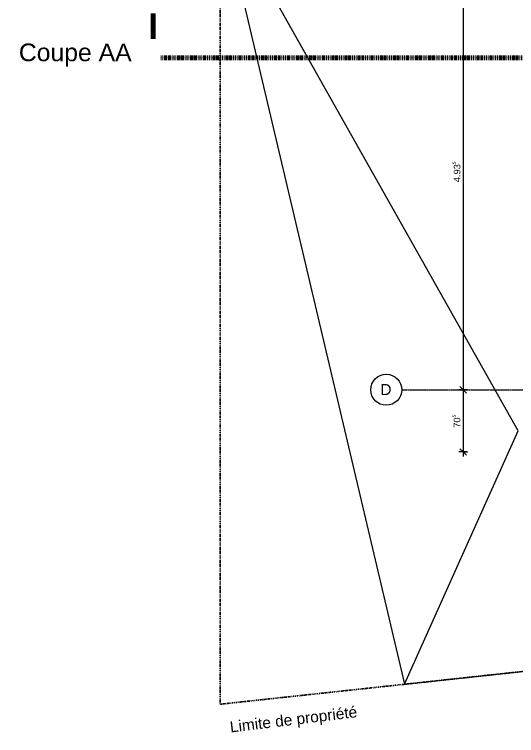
# Model space of a CAD drawing. Header units: millimetres. Extents: x -83 to 30397, y 298 to 25043.
# Drawn here: x -83 to 5588, y 2789 to 10940 of the extents above; entities that cross this region are included whole.
import ezdxf

# ---------------------------------------------------------------- set-up
doc = ezdxf.new("R2010")
doc.units = ezdxf.units.MM
for name, pattern in [('Dash dot', [21, 10, -5, 1, -5]), ('Double dash', [55, 20, -5, 10, -5, 10, -5]), ('Grid Line', [22.225, 12.7, -3.175, 3.175, -3.175])]:
    doc.linetypes.add(name, pattern=pattern)
for name, color, linetype, lineweight in [('A-ANNO-DIMS', 211, 'Continuous', 9), ('A-ANNO-DIMS-50', 211, 'Continuous', 9), ('A-ROOF', 132, 'Continuous', 9), ('C-PROP-LINE', 91, 'Double dash', 25), ('G-ANNO-SYMB', 111, 'Continuous', 9), ('G-ANNO-TEXT', 231, 'Continuous', 9), ('S-GRID', 1, 'Continuous', 9), ('S-GRID-IDEN', 1, 'Continuous', 9)]:
    doc.layers.add(name, color=color, linetype=linetype, lineweight=lineweight)
doc.styles.add('Arial_1', font='arial.ttf', dxfattribs={"height": 200})
doc.styles.add('Arial_7', font='arial.ttf', dxfattribs={"height": 75})
doc.styles.add('Arial_8', font='arial.ttf', dxfattribs={"height": 125})
doc.dimstyles.new('ANNOTATION_1_5MM_BLACK', dxfattribs={"dimscale": 304.8, "dimtxt": 76.519455, "dimasz": 0.246063, "dimexe": 0.164042, "dimexo": 0.0625, "dimgap": 0.065617, "dimtad": 1, "dimdec": 1, "dimlfac": 0.1, "dimrnd": 0.5, "dimdsep": 46, "dimtxsty": 'Arial_7', "dimblk1": 'OBLIQUE', "dimblk2": 'OBLIQUE', "dimsah": 1, "dimcen": 0.09, "dimdle": 0.164042, "dimazin": 0, "dimtfac": 1, "dimtdec": 4, "dimtix": 1, "dimtmove": 0, "dimatfit": 3, "dimfxl": 0.164042, "dimfxlon": 1, "dimtvp": 1, "dimtolj": 1, "dimtzin": 0, "dimarcsym": 2})
doc.dimstyles.new('ANNOTATION_1_5MM_BLACK_1', dxfattribs={"dimscale": 304.8, "dimtxt": 76.519455, "dimasz": 0.246063, "dimexe": 0.164042, "dimexo": 0.0625, "dimgap": 0.065617, "dimtad": 1, "dimlfac": 0.001, "dimrnd": 0.005, "dimzin": 0, "dimdsep": 46, "dimtxsty": 'Arial_7', "dimblk1": 'OBLIQUE', "dimblk2": 'OBLIQUE', "dimsah": 1, "dimcen": 0.09, "dimdle": 0.164042, "dimazin": 0, "dimtfac": 1, "dimtdec": 4, "dimtix": 1, "dimtmove": 0, "dimatfit": 3, "dimfxl": 0.164042, "dimfxlon": 1, "dimtvp": 1, "dimtolj": 1, "dimtzin": 0, "dimarcsym": 2})

# ---------------------------------------------------------------- blocks, each defined once
blk = doc.blocks.new('Family - ___-602283-N_F_ E_1')
at = {"layer": 'C-PROP-LINE', "color": 1, "linetype": 'Dash dot'}
for p, q in [((2239.4, 3143.8), (2239.4, 20601.9)), ((29883.4, 6134.5), (2239.4, 3143.8))]:
    blk.add_line(p, q, dxfattribs=at)
blk = doc.blocks.new('Coupe - SEC_HOR__HEAD-247405-N_F_ E_1')
at = {"layer": 'G-ANNO-SYMB', "lineweight": 70}
blk.add_line((0, 0), (0, 10), dxfattribs=at)
blk = doc.blocks.new('DIMBLOCK4-N_F_ E_1')
at = {"layer": 'A-ANNO-DIMS-50'}
for p, q in [((4985.1, 11632.5), (4947.6, 11670)), ((5035.1, 11632.5), (4935.1, 11632.5)), ((4985.1, 11632.5), (4985.1, 6697.5)), ((4985.1, 11632.5), (5022.6, 11595)), ((4985.1, 11632.5), (5035.1, 11632.5)), ((5035.1, 6697.5), (4935.1, 6697.5)), ((4985.1, 6697.5), (4947.6, 6735)), ((4985.1, 6697.5), (5022.6, 6660)), ((4985.1, 6697.5), (5035.1, 6697.5))]:
    blk.add_line(p, q, dxfattribs=at)
at = {"layer": 'A-ANNO-DIMS-50', "color": 0, "insert": (4864.2, 9043.7), "char_height": 75, "width": 291.073, "attachment_point": 1, "rotation": 90, "line_spacing_factor": 0.941778, "style": 'Arial_7'}
blk.add_mtext('4.93\\A2\\H0.5x;\\S5^  ;\\H2x;', dxfattribs=at)
blk = doc.blocks.new('_Oblique')
at = {"color": 0, "linetype": 'ByBlock', "lineweight": -2}
blk.add_line((-0.5, -0.5), (0.5, 0.5), dxfattribs=at)
blk = doc.blocks.new('DIMBLOCK5-N_F_ E_1')
at = {"layer": 'A-ANNO-DIMS-50'}
for p, q in [((5035.1, 6697.5), (4935.1, 6697.5)), ((4985.1, 6697.5), (4947.6, 6735)), ((4985.1, 6697.5), (4985.1, 5944.5)), ((4985.1, 6697.5), (5022.6, 6660)), ((4985.1, 6697.5), (5035.1, 6697.5)), ((4985.1, 5994.5), (4947.6, 6032)), ((5035.1, 5994.5), (4935.1, 5994.5)), ((4985.1, 5994.5), (5022.6, 5957)), ((4985.1, 5994.5), (5035.1, 5994.5))]:
    blk.add_line(p, q, dxfattribs=at)
at = {"layer": 'A-ANNO-DIMS-50', "color": 0, "insert": (4864.2, 6268.3), "char_height": 75, "width": 186.397, "attachment_point": 1, "rotation": 90, "line_spacing_factor": 0.941778, "style": 'Arial_7'}
blk.add_mtext('70\\A2\\H0.5x;\\S5^  ;\\H2x;', dxfattribs=at)
blk = doc.blocks.new('Quadrillage - M_Grid Head - Circle_3_5-489728-N_F_ E_1')
at = {"layer": 'S-GRID-IDEN'}
blk.add_circle((0, 0), 3.5, dxfattribs=at)

msp = doc.modelspace()

# ---------------------------------------------------------------- linework, layer by layer
at = {"layer": 'A-ROOF'}
for p, q in [((2239.354, 12213.43), (4322.99, 3369.218)), ((5606.057, 6234.093), (2239.354, 12213.43)), ((4322.99, 3369.218), (5606.057, 6234.093)), ((4322.99, 3369.218), (5802.413, 3529.272))]:
    msp.add_line(p, q, dxfattribs=at)
at = {"layer": 'G-ANNO-SYMB', "linetype": 'Dash dot', "lineweight": 70}
msp.add_line((1483.247, 10449.991), (28515.828, 10449.991), dxfattribs=at)
at = {"layer": 'S-GRID', "linetype": 'Grid Line'}
msp.add_line((4291.211, 6697.509), (23183.885, 6697.509), dxfattribs=at)

# ---------------------------------------------------------------- block references
at = {"layer": 'C-PROP-LINE', "color": 1, "linetype": 'Dash dot'}
msp.add_blockref('Family - ___-602283-N_F_ E_1', (0, 0), dxfattribs=at)
at = {"layer": 'G-ANNO-SYMB', "lineweight": 70, "xscale": 49.99999999999998, "yscale": 49.99999999999998, "zscale": 49.99999999999998}
msp.add_blockref('Coupe - SEC_HOR__HEAD-247405-N_F_ E_1', (1483.247, 10449.991), dxfattribs=at)
at = {"layer": 'S-GRID-IDEN', "xscale": 49.99999999999998, "yscale": 49.99999999999998, "zscale": 49.99999999999998, "rotation": 269.9999999999994}
msp.add_blockref('Quadrillage - M_Grid Head - Circle_3_5-489728-N_F_ E_1', (4116.211, 6697.509), dxfattribs=at)

# ---------------------------------------------------------------- dimensions: what is measured, and where the dimension line sits
at = {"layer": 'A-ANNO-DIMS'}
for base, p1, p2, text, dimstyle, override, picture, middle in [((4985.115, 6697.509), (5035.115, 11632.509), (5035.115, 6697.509), '\\A1;4.93\\Q;{\\A1;{\\H0.5x;\\S5^ ;}}', 'ANNOTATION_1_5MM_BLACK_1', {"dimpost": '<>', "dimfxl": 4935}, 'DIMBLOCK4-N_F_ E_1', (4926.796, 9165.009)), ((4985.115, 5994.509), (5035.115, 6697.509), (5035.115, 5994.509), '\\A1;70\\Q;{\\A1;{\\H0.5x;\\S5^ ;}}', 'ANNOTATION_1_5MM_BLACK', {"dimpost": '<>', "dimfxl": 703}, 'DIMBLOCK5-N_F_ E_1', (4926.822, 6346.009))]:
    dim = msp.add_linear_dim(base=base, p1=p1, p2=p2, angle=90, text=text, dimstyle=dimstyle, override=override, dxfattribs=at)
    dim.commit()
    dim.dimension.update_dxf_attribs({"geometry": picture, "text_midpoint": middle})

# ---------------------------------------------------------------- next in the draw order: texts
at = {"layer": 'G-ANNO-SYMB', "insert": (-32.872, 10611.113), "char_height": 200, "width": 1551.26531, "attachment_point": 1, "style": 'Arial_1', "bg_fill": 3, "box_fill_scale": 1.25, "bg_fill_color": 256, "bg_fill_true_color": 13158600, "bg_fill_transparency": 0}
msp.add_mtext('Coupe AA', dxfattribs=at)
at = {"layer": 'G-ANNO-TEXT', "color": 7, "insert": (2343.325, 2948.289), "char_height": 125, "width": 1743.67031, "attachment_point": 1, "rotation": 6.9101902, "style": 'Arial_8', "bg_fill": 3, "box_fill_scale": 1.25, "bg_fill_color": 256, "bg_fill_true_color": 13158600, "bg_fill_transparency": 0}
msp.add_mtext('Limite de propriété', dxfattribs=at)
at = {"layer": 'S-GRID-IDEN', "insert": (4050.422, 6763.07), "char_height": 125, "width": 152.32062, "attachment_point": 1, "style": 'Arial_8', "bg_fill": 3, "box_fill_scale": 1.25, "bg_fill_color": 256, "bg_fill_true_color": 13158600, "bg_fill_transparency": 0}
msp.add_mtext('D', dxfattribs=at)

doc.saveas('drawing.dxf')
